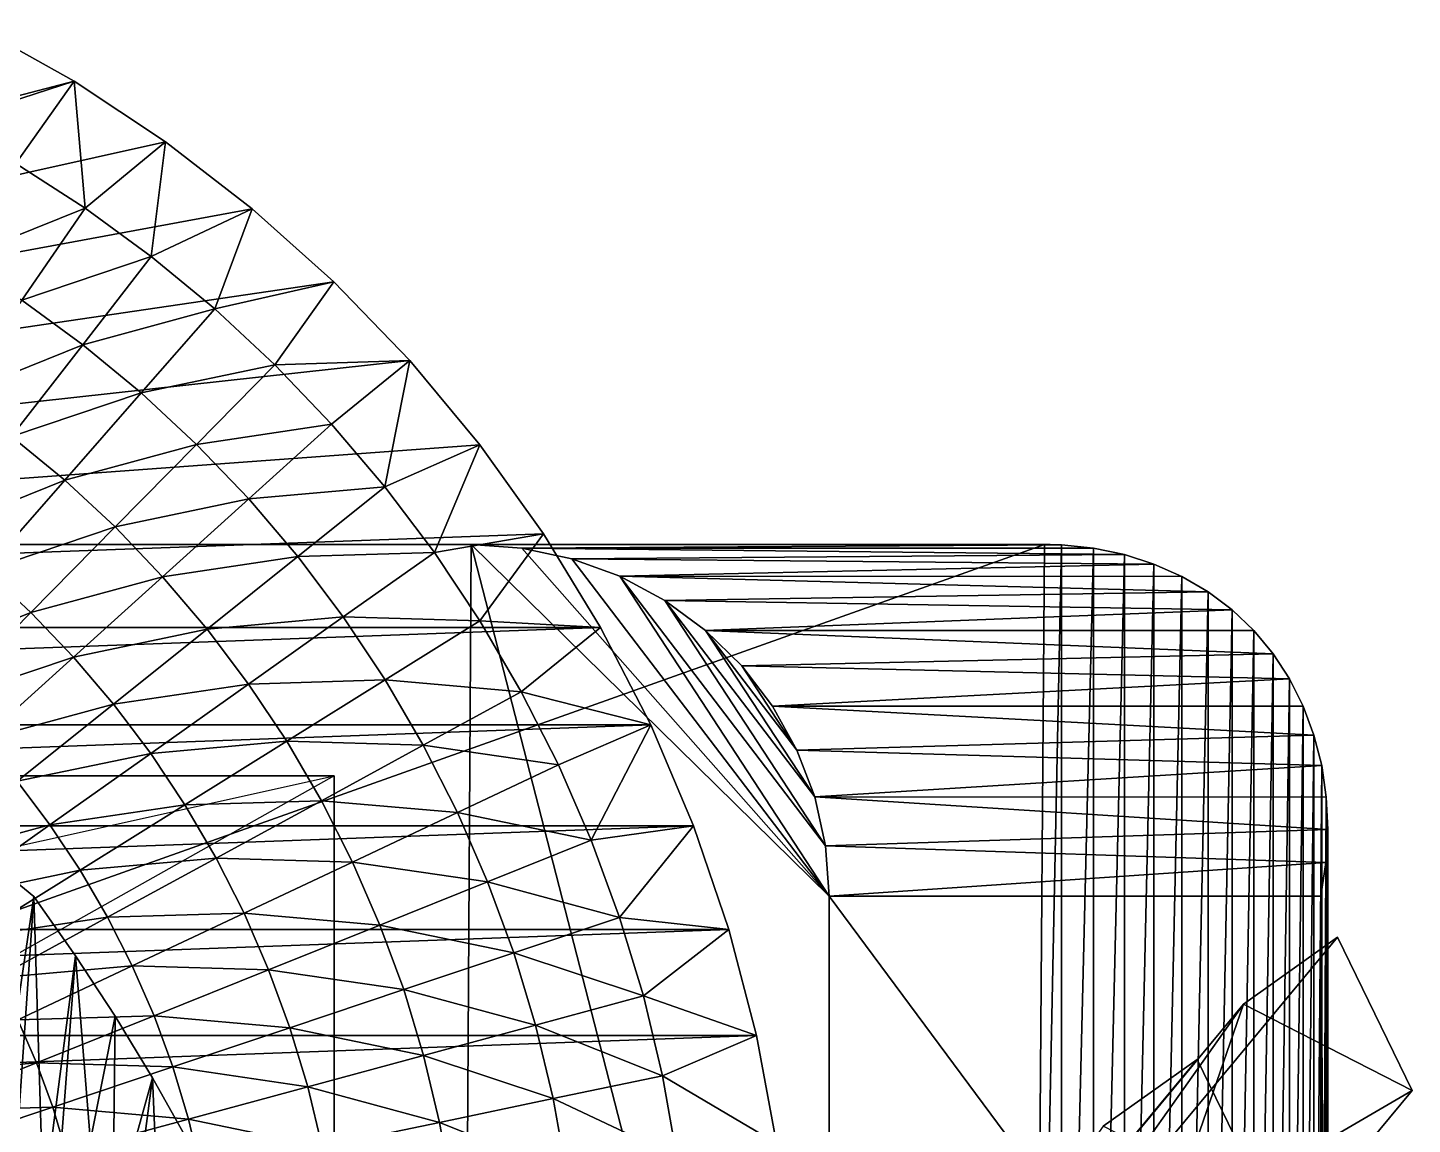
# Model space of a CAD drawing. Header units: metres. Extents: x -4.09 to 4.09, y -3.78 to 3.78.
# Drawn here: x 1.363 to 4.093, y 1.288 to 3.45 of the extents above; entities that cross this region are included whole.
import ezdxf

# ---------------------------------------------------------------- set-up
doc = ezdxf.new("R2010")
doc.units = ezdxf.units.M

msp = doc.modelspace()

# ---------------------------------------------------------------- linework, layer by layer
at = {"layer": 'statue_1', "color": 253}
for points in [[(1.265829, 3.450089, 0.043246), (1.4542, 3.344374, 0.043246), (-2.665134, 2.267416, 0.043246)], [(1.265829, 3.450089, 0.543128), (1.19859, 3.261625, 0.699304), (1.4542, 3.344374, 0.543128)], [(1.265829, 3.450089, 0.043246), (1.265829, 3.450089, 0.543128), (1.4542, 3.344374, 0.043246)], [(1.4542, 3.344374, 0.543128), (1.4542, 3.344374, 0.043246), (1.265829, 3.450089, 0.543128)], [(1.4542, 3.344374, 0.043246), (1.634361, 3.225186, 0.043246), (-2.665134, 2.267416, 0.043246)], [(1.19859, 3.261625, 0.699304), (1.339648, 3.182009, 0.699304), (1.4542, 3.344374, 0.543128)], [(1.4542, 3.344374, 0.543128), (1.339648, 3.182009, 0.699304), (1.475819, 3.094247, 0.699304)], [(1.4542, 3.344374, 0.543128), (1.634361, 3.225186, 0.543128), (1.634361, 3.225186, 0.043246)], [(1.4542, 3.344374, 0.043246), (1.4542, 3.344374, 0.543128), (1.634361, 3.225186, 0.043246)], [(1.4542, 3.344374, 0.543128), (1.475819, 3.094247, 0.699304), (1.634361, 3.225186, 0.543128)], [(1.634361, 3.225186, 0.043246), (1.805311, 3.093151, 0.043246), (-2.665134, 2.267416, 0.043246)], [(1.6066, 2.998652, 0.699304), (1.634361, 3.225186, 0.543128), (1.475819, 3.094247, 0.699304)], [(1.634361, 3.225186, 0.543128), (1.6066, 2.998652, 0.699304), (1.805311, 3.093151, 0.543128)], [(1.634361, 3.225186, 0.043246), (1.634361, 3.225186, 0.543128), (1.805311, 3.093151, 0.043246)], [(1.805311, 3.093151, 0.543128), (1.805311, 3.093151, 0.043246), (1.634361, 3.225186, 0.543128)], [(1.339648, 3.182009, 0.699304), (1.225849, 2.993545, 0.853454), (1.475819, 3.094247, 0.699304)], [(1.805311, 3.093151, 0.043246), (1.966171, 2.949022, 0.043246), (-2.665134, 2.267416, 0.043246)], [(1.351179, 2.91277, 0.853454), (1.475819, 3.094247, 0.699304), (1.225849, 2.993545, 0.853454)], [(1.6066, 2.998652, 0.699304), (1.475819, 3.094247, 0.699304), (1.351179, 2.91277, 0.853454)], [(1.6066, 2.998652, 0.699304), (1.731491, 2.895537, 0.699304), (1.805311, 3.093151, 0.543128)], [(1.805311, 3.093151, 0.543128), (1.731491, 2.895537, 0.699304), (1.966171, 2.949022, 0.543128)], [(1.805311, 3.093151, 0.543128), (1.966171, 2.949022, 0.543128), (1.966171, 2.949022, 0.043246)], [(1.805311, 3.093151, 0.043246), (1.805311, 3.093151, 0.543128), (1.966171, 2.949022, 0.043246)], [(1.6066, 2.998652, 0.699304), (1.351179, 2.91277, 0.853454), (1.471495, 2.82482, 0.853454)], [(1.6066, 2.998652, 0.699304), (1.471495, 2.82482, 0.853454), (1.731491, 2.895537, 0.699304)], [(1.966171, 2.949022, 0.043246), (2.116128, 2.793519, 0.043246), (-2.665134, 2.267416, 0.043246)], [(1.850179, 2.785279, 0.699304), (1.966171, 2.949022, 0.543128), (1.731491, 2.895537, 0.699304)], [(1.966171, 2.949022, 0.543128), (1.850179, 2.785279, 0.699304), (2.116128, 2.793519, 0.543128)], [(1.966171, 2.949022, 0.043246), (1.966171, 2.949022, 0.543128), (2.116128, 2.793519, 0.043246)], [(2.116128, 2.793519, 0.543128), (2.116128, 2.793519, 0.043246), (1.966171, 2.949022, 0.543128)], [(1.471495, 2.82482, 0.853454), (1.351179, 2.91277, 0.853454), (1.22165, 2.724243, 0.994541)], [(1.731491, 2.895537, 0.699304), (1.471495, 2.82482, 0.853454), (1.586485, 2.729914, 0.853454)], [(1.850179, 2.785279, 0.699304), (1.731491, 2.895537, 0.699304), (1.586485, 2.729914, 0.853454)], [(1.331126, 2.644189, 0.994541), (1.471495, 2.82482, 0.853454), (1.22165, 2.724243, 0.994541)], [(1.586485, 2.729914, 0.853454), (1.471495, 2.82482, 0.853454), (1.331126, 2.644189, 0.994541)], [(2.116128, 2.793519, 0.043246), (2.254304, 2.627489, 0.043246), (-2.665134, 2.267416, 0.043246)], [(1.850179, 2.785279, 0.699304), (1.586485, 2.729914, 0.853454), (1.695647, 2.62846, 0.853454)], [(1.850179, 2.785279, 0.699304), (1.695647, 2.62846, 0.853454), (1.962161, 2.668221, 0.699304)], [(1.850179, 2.785279, 0.699304), (1.962161, 2.668221, 0.699304), (2.116128, 2.793519, 0.543128)], [(2.116128, 2.793519, 0.543128), (1.962161, 2.668221, 0.699304), (2.067124, 2.544834, 0.699304)], [(2.116128, 2.793519, 0.543128), (2.067124, 2.544834, 0.699304), (2.254304, 2.627489, 0.543128)], [(2.116128, 2.793519, 0.543128), (2.254304, 2.627489, 0.543128), (2.254304, 2.627489, 0.043246)], [(2.116128, 2.793519, 0.043246), (2.116128, 2.793519, 0.543128), (2.254304, 2.627489, 0.043246)], [(1.435714, 2.557868, 0.994541), (1.586485, 2.729914, 0.853454), (1.331126, 2.644189, 0.994541)], [(1.586485, 2.729914, 0.853454), (1.435714, 2.557868, 0.994541), (1.695647, 2.62846, 0.853454)], [(1.962161, 2.668221, 0.699304), (1.695647, 2.62846, 0.853454), (1.798731, 2.52077, 0.853454)], [(1.962161, 2.668221, 0.699304), (1.798731, 2.52077, 0.853454), (2.067124, 2.544834, 0.699304)], [(2.254304, 2.627489, 0.043246), (2.379947, 2.451808, 0.043246), (-2.665134, 2.267416, 0.043246)], [(1.435714, 2.557868, 0.994541), (1.331126, 2.644189, 0.994541), (1.185994, 2.457416, 1.122091)], [(1.435714, 2.557868, 0.994541), (1.5351, 2.465531, 0.994541), (1.695647, 2.62846, 0.853454)], [(1.798731, 2.52077, 0.853454), (1.695647, 2.62846, 0.853454), (1.5351, 2.465531, 0.994541)], [(2.164631, 2.415462, 0.699304), (2.254304, 2.627489, 0.543128), (2.067124, 2.544834, 0.699304)], [(2.254304, 2.627489, 0.543128), (2.164631, 2.415462, 0.699304), (2.379947, 2.451808, 0.543128)], [(2.254304, 2.627489, 0.043246), (2.254304, 2.627489, 0.543128), (2.379947, 2.451808, 0.043246)], [(2.379947, 2.451808, 0.543128), (2.379947, 2.451808, 0.043246), (2.254304, 2.627489, 0.543128)], [(1.435714, 2.557868, 0.994541), (1.185994, 2.457416, 1.122091), (1.279866, 2.3799, 1.122091)], [(1.435714, 2.557868, 0.994541), (1.279866, 2.3799, 1.122091), (1.5351, 2.465531, 0.994541)], [(1.895297, 2.40719, 0.853454), (2.067124, 2.544834, 0.699304), (1.798731, 2.52077, 0.853454)], [(2.164631, 2.415462, 0.699304), (2.067124, 2.544834, 0.699304), (1.895297, 2.40719, 0.853454)], [(1.628846, 2.367555, 0.994541), (1.798731, 2.52077, 0.853454), (1.5351, 2.465531, 0.994541)], [(1.895297, 2.40719, 0.853454), (1.798731, 2.52077, 0.853454), (1.628846, 2.367555, 0.994541)], [(1.369038, 2.297057, 1.122091), (1.5351, 2.465531, 0.994541), (1.279866, 2.3799, 1.122091)], [(1.628846, 2.367555, 0.994541), (1.5351, 2.465531, 0.994541), (1.369038, 2.297057, 1.122091)], [(3.367858, 2.430878, 15.064072), (-2.176662, 2.430878, 9.351602), (-3.232, 2.430878, 16.714041)], [(-3.232, 0.082765, 16.714041), (3.348243, -0.166798, 15.068974), (3.367858, 2.430878, 15.064072)], [(-3.232, 2.430878, 16.714041), (-3.232, 0.082765, 16.714041), (3.367858, 2.430878, 15.064072)], [(2.379947, 2.451808, 0.043246), (2.492493, 2.267416, 0.043246), (-2.665134, 2.267416, 0.043246)], [(2.236946, 2.430878, 9.351602), (-2.176662, 2.430878, 9.351602), (3.367858, 2.430878, 15.064072)], [(-2.176662, 2.430878, 9.351602), (2.236946, 2.430878, 9.351602), (2.216392, -1.034236, 9.351602)], [(-2.157675, -1.034236, 9.351602), (-2.176662, 2.430878, 9.351602), (2.216392, -1.034236, 9.351602)], [(2.164631, 2.415462, 0.699304), (2.254367, 2.280607, 0.699304), (2.379947, 2.451808, 0.543128)], [(2.216392, -1.034236, 9.351602), (2.236946, 2.430878, 9.351602), (2.943429, -0.31287, 9.351602)], [(3.390104, 2.430502, 15.058516), (3.401195, 2.430032, 15.05574), (2.236946, 2.430878, 9.351602)], [(3.378949, 2.430784, 15.061294), (3.390104, 2.430502, 15.058516), (2.236946, 2.430878, 9.351602)], [(3.367858, 2.430878, 15.064072), (3.378949, 2.430784, 15.061294), (2.236946, 2.430878, 9.351602)], [(2.33746, 2.423828, 9.351602), (2.236946, 2.430878, 9.351602), (3.401195, 2.430032, 15.05574)], [(2.943429, 1.737868, 9.351602), (2.943429, -0.31287, 9.351602), (2.236946, 2.430878, 9.351602)], [(2.33746, 2.423828, 9.351602), (2.943429, 1.737868, 9.351602), (2.236946, 2.430878, 9.351602)], [(2.379947, 2.451808, 0.543128), (2.254367, 2.280607, 0.699304), (2.492493, 2.267416, 0.543128)], [(3.464236, 2.42364, 15.036746), (2.33746, 2.423828, 9.351602), (3.401195, 2.430032, 15.05574)], [(2.379947, 2.451808, 0.543128), (2.492493, 2.267416, 0.543128), (2.492493, 2.267416, 0.043246)], [(2.379947, 2.451808, 0.043246), (2.379947, 2.451808, 0.543128), (2.492493, 2.267416, 0.043246)], [(3.367858, 2.430878, 15.064072), (3.348243, -0.166798, 15.068974), (3.401195, 2.430032, 15.05574)], [(3.401195, -0.166641, 15.05574), (3.401195, 2.430032, 15.05574), (3.348243, -0.166798, 15.068974)], [(3.390104, 2.430502, 15.058516), (3.378949, 2.430784, 15.061294), (3.367858, 2.430878, 15.064072)], [(3.390104, 2.430502, 15.058516), (3.367858, 2.430878, 15.064072), (3.401195, 2.430032, 15.05574)], [(3.401195, 2.430032, 15.05574), (3.401195, -0.166641, 15.05574), (3.464236, 2.42364, 15.036746)], [(1.895297, 2.40719, 0.853454), (1.628846, 2.367555, 0.994541), (1.716702, 2.264221, 0.994541)], [(1.984971, 2.288159, 0.853454), (1.895297, 2.40719, 0.853454), (1.716702, 2.264221, 0.994541)], [(2.164631, 2.415462, 0.699304), (1.895297, 2.40719, 0.853454), (1.984971, 2.288159, 0.853454)], [(2.164631, 2.415462, 0.699304), (1.984971, 2.288159, 0.853454), (2.254367, 2.280607, 0.699304)], [(2.33746, 2.423828, 9.351602), (3.525272, 2.411076, 15.01185), (2.435969, 2.402804, 9.351602)], [(3.464236, 2.42364, 15.036746), (3.525272, 2.411076, 15.01185), (2.33746, 2.423828, 9.351602)], [(2.33746, 2.423828, 9.351602), (2.435969, 2.402804, 9.351602), (2.943429, 1.737868, 9.351602)], [(3.583613, 2.392401, 14.981278), (2.435969, 2.402804, 9.351602), (3.525272, 2.411076, 15.01185)], [(2.530405, 2.368244, 9.351602), (2.435969, 2.402804, 9.351602), (3.583613, 2.392401, 14.981278)], [(2.435969, 2.402804, 9.351602), (2.530405, 2.368244, 9.351602), (2.943429, 1.737868, 9.351602)], [(3.401195, -0.166641, 15.05574), (3.464236, -0.161158, 15.036746), (3.464236, 2.42364, 15.036746)], [(3.464236, 2.42364, 15.036746), (3.464236, -0.161158, 15.036746), (3.525272, 2.411076, 15.01185)], [(3.525272, -0.150317, 15.01185), (3.525272, 2.411076, 15.01185), (3.464236, -0.161158, 15.036746)], [(3.525272, 2.411076, 15.01185), (3.525272, -0.150317, 15.01185), (3.583613, 2.392401, 14.981278)], [(1.369038, 2.297057, 1.122091), (1.279866, 2.3799, 1.122091), (1.119382, 2.196699, 1.23567)], [(3.638758, 2.367837, 14.945305), (2.530405, 2.368244, 9.351602), (3.583613, 2.392401, 14.981278)], [(3.525272, -0.150317, 15.01185), (3.583613, -0.134212, 14.981278), (3.583613, 2.392401, 14.981278)], [(3.583613, 2.392401, 14.981278), (3.583613, -0.134212, 14.981278), (3.638758, 2.367837, 14.945305)], [(1.628846, 2.367555, 0.994541), (1.369038, 2.297057, 1.122091), (1.45326, 2.209076, 1.122091)], [(1.716702, 2.264221, 0.994541), (1.628846, 2.367555, 0.994541), (1.45326, 2.209076, 1.122091)], [(2.530405, 2.368244, 9.351602), (3.690268, 2.33757, 14.904257), (2.618888, 2.32087, 9.351602)], [(3.638758, 2.367837, 14.945305), (3.690268, 2.33757, 14.904257), (2.530405, 2.368244, 9.351602)], [(2.618888, 2.32087, 9.351602), (2.936222, 1.836502, 9.351602), (2.530405, 2.368244, 9.351602)], [(2.943429, 1.737868, 9.351602), (2.530405, 2.368244, 9.351602), (2.936222, 1.836502, 9.351602)], [(3.638758, -0.113032, 14.945305), (3.638758, 2.367837, 14.945305), (3.583613, -0.134212, 14.981278)], [(3.638758, 2.367837, 14.945305), (3.638758, -0.113032, 14.945305), (3.690268, 2.33757, 14.904257)], [(3.737643, 2.301882, 14.858503), (2.618888, 2.32087, 9.351602), (3.690268, 2.33757, 14.904257)], [(2.6996, 2.26162, 9.351602), (2.618888, 2.32087, 9.351602), (3.737643, 2.301882, 14.858503)], [(2.914791, 1.9331, 9.351602), (2.936222, 1.836502, 9.351602), (2.618888, 2.32087, 9.351602)], [(2.6996, 2.26162, 9.351602), (2.914791, 1.9331, 9.351602), (2.618888, 2.32087, 9.351602)], [(3.638758, -0.113032, 14.945305), (3.690268, -0.086932, 14.904257), (3.690268, 2.33757, 14.904257)], [(3.690268, 2.33757, 14.904257), (3.690268, -0.086932, 14.904257), (3.737643, 2.301882, 14.858503)], [(1.369038, 2.297057, 1.122091), (1.119382, 2.196699, 1.23567), (1.198089, 2.123538, 1.23567)], [(1.369038, 2.297057, 1.122091), (1.198089, 2.123538, 1.23567), (1.45326, 2.209076, 1.122091)], [(3.780505, 2.261119, 14.808458), (2.6996, 2.26162, 9.351602), (3.737643, 2.301882, 14.858503)], [(3.737643, -0.056163, 14.858503), (3.737643, 2.301882, 14.858503), (3.690268, -0.086932, 14.904257)], [(3.737643, 2.301882, 14.858503), (3.737643, -0.056163, 14.858503), (3.780505, 2.261119, 14.808458)], [(2.492493, 2.267416, 0.043246), (2.591253, 2.075318, 0.043246), (-2.763894, 2.075318, 0.043246)], [(-2.665134, 2.267416, 0.043246), (2.492493, 2.267416, 0.043246), (-2.763894, 2.075318, 0.043246)], [(1.798355, 2.155905, 0.994541), (1.984971, 2.288159, 0.853454), (1.716702, 2.264221, 0.994541)], [(2.067563, 2.164082, 0.853454), (1.984971, 2.288159, 0.853454), (1.798355, 2.155905, 0.994541)], [(2.254367, 2.280607, 0.699304), (1.984971, 2.288159, 0.853454), (2.067563, 2.164082, 0.853454)], [(2.336019, 2.14074, 0.699304), (2.254367, 2.280607, 0.699304), (2.067563, 2.164082, 0.853454)], [(2.336019, 2.14074, 0.699304), (2.492493, 2.267416, 0.543128), (2.254367, 2.280607, 0.699304)], [(2.492493, 2.267416, 0.543128), (2.336019, 2.14074, 0.699304), (2.591253, 2.075318, 0.543128)], [(2.492493, 2.267416, 0.043246), (2.492493, 2.267416, 0.543128), (2.591253, 2.075318, 0.043246)], [(2.591253, 2.075318, 0.543128), (2.591253, 2.075318, 0.043246), (2.492493, 2.267416, 0.543128)], [(1.532092, 2.116332, 1.122091), (1.716702, 2.264221, 0.994541), (1.45326, 2.209076, 1.122091)], [(1.798355, 2.155905, 0.994541), (1.716702, 2.264221, 0.994541), (1.532092, 2.116332, 1.122091)], [(2.6996, 2.26162, 9.351602), (3.818355, 2.215624, 14.754573), (2.77085, 2.191686, 9.351602)], [(3.780505, 2.261119, 14.808458), (3.818355, 2.215624, 14.754573), (2.6996, 2.26162, 9.351602)], [(2.77085, 2.191686, 9.351602), (2.879573, 2.02575, 9.351602), (2.6996, 2.26162, 9.351602)], [(2.914791, 1.9331, 9.351602), (2.6996, 2.26162, 9.351602), (2.879573, 2.02575, 9.351602)], [(3.737643, -0.056163, 14.858503), (3.780505, -0.021008, 14.808458), (3.780505, 2.261119, 14.808458)], [(3.780505, 2.261119, 14.808458), (3.780505, -0.021008, 14.808458), (3.818355, 2.215624, 14.754573)], [(3.850941, 2.165806, 14.697335), (2.77085, 2.191686, 9.351602), (3.818355, 2.215624, 14.754573)], [(3.818355, 0.01822, 14.754573), (3.818355, 2.215624, 14.754573), (3.780505, -0.021008, 14.808458)], [(3.818355, 2.215624, 14.754573), (3.818355, 0.01822, 14.754573), (3.850941, 2.165806, 14.697335)], [(1.272409, 2.045928, 1.23567), (1.45326, 2.209076, 1.122091), (1.198089, 2.123538, 1.23567)], [(1.532092, 2.116332, 1.122091), (1.45326, 2.209076, 1.122091), (1.272409, 2.045928, 1.23567)], [(2.831259, 2.11254, 9.351602), (2.77085, 2.191686, 9.351602), (3.850941, 2.165806, 14.697335)], [(2.831259, 2.11254, 9.351602), (2.879573, 2.02575, 9.351602), (2.77085, 2.191686, 9.351602)], [(1.87349, 2.042983, 0.994541), (2.067563, 2.164082, 0.853454), (1.798355, 2.155905, 0.994541)], [(2.067563, 2.164082, 0.853454), (1.87349, 2.042983, 0.994541), (2.142761, 2.035369, 0.853454)], [(2.336019, 2.14074, 0.699304), (2.067563, 2.164082, 0.853454), (2.142761, 2.035369, 0.853454)], [(3.877949, 2.112102, 14.637262), (2.831259, 2.11254, 9.351602), (3.850941, 2.165806, 14.697335)], [(3.818355, 0.01822, 14.754573), (3.850941, 0.061177, 14.697335), (3.850941, 2.165806, 14.697335)], [(3.850941, 2.165806, 14.697335), (3.850941, 0.061177, 14.697335), (3.877949, 2.112102, 14.637262)], [(1.798355, 2.155905, 0.994541), (1.532092, 2.116332, 1.122091), (1.605347, 2.019107, 1.122091)], [(1.87349, 2.042983, 0.994541), (1.798355, 2.155905, 0.994541), (1.605347, 2.019107, 1.122091)], [(2.336019, 2.14074, 0.699304), (2.142761, 2.035369, 0.853454), (2.409337, 1.996297, 0.699304)], [(2.336019, 2.14074, 0.699304), (2.409337, 1.996297, 0.699304), (2.591253, 2.075318, 0.543128)], [(1.532092, 2.116332, 1.122091), (1.272409, 2.045928, 1.23567), (1.341967, 1.964056, 1.23567)], [(1.605347, 2.019107, 1.122091), (1.532092, 2.116332, 1.122091), (1.341967, 1.964056, 1.23567)], [(2.831259, 2.11254, 9.351602), (3.89913, 2.055046, 14.574896), (2.879573, 2.02575, 9.351602)], [(3.877949, 2.112102, 14.637262), (3.89913, 2.055046, 14.574896), (2.831259, 2.11254, 9.351602)], [(3.877949, 0.107454, 14.637262), (3.877949, 2.112102, 14.637262), (3.850941, 0.061177, 14.697335)], [(3.877949, 2.112102, 14.637262), (3.877949, 0.107454, 14.637262), (3.89913, 2.055046, 14.574896)], [(-2.763894, 2.075318, 0.043246), (2.591253, 2.075318, 0.043246), (-2.848429, 1.876513, 0.043246)], [(2.675725, 1.876513, 0.043246), (-2.848429, 1.876513, 0.043246), (2.591253, 2.075318, 0.043246)], [(2.591253, 2.075318, 0.543128), (2.409337, 1.996297, 0.699304), (2.474069, 1.847813, 0.699304)], [(2.591253, 2.075318, 0.543128), (2.474069, 1.847813, 0.699304), (2.675725, 1.876513, 0.543128)], [(2.591253, 2.075318, 0.543128), (2.675725, 1.876513, 0.543128), (2.675725, 1.876513, 0.043246)], [(2.591253, 2.075318, 0.043246), (2.591253, 2.075318, 0.543128), (2.675725, 1.876513, 0.043246)], [(3.914357, 1.995138, 14.510799), (2.879573, 2.02575, 9.351602), (3.89913, 2.055046, 14.574896)], [(3.877949, 0.107454, 14.637262), (3.89913, 0.156646, 14.574896), (3.89913, 2.055046, 14.574896)], [(3.89913, 2.055046, 14.574896), (3.89913, 0.156646, 14.574896), (3.914357, 1.995138, 14.510799)], [(1.87349, 2.042983, 0.994541), (1.605347, 2.019107, 1.122091), (1.672837, 1.917778, 1.122091)], [(1.87349, 2.042983, 0.994541), (1.672837, 1.917778, 1.122091), (1.94192, 1.925862, 0.994541)], [(1.87349, 2.042983, 0.994541), (1.94192, 1.925862, 0.994541), (2.142761, 2.035369, 0.853454)], [(2.210188, 1.902457, 0.853454), (2.142761, 2.035369, 0.853454), (1.94192, 1.925862, 0.994541)], [(2.409337, 1.996297, 0.699304), (2.142761, 2.035369, 0.853454), (2.210188, 1.902457, 0.853454)], [(2.914791, 1.9331, 9.351602), (2.879573, 2.02575, 9.351602), (3.914357, 1.995138, 14.510799)], [(1.406637, 1.878268, 1.23567), (1.605347, 2.019107, 1.122091), (1.341967, 1.964056, 1.23567)], [(1.672837, 1.917778, 1.122091), (1.605347, 2.019107, 1.122091), (1.406637, 1.878268, 1.23567)], [(2.409337, 1.996297, 0.699304), (2.210188, 1.902457, 0.853454), (2.474069, 1.847813, 0.699304)], [(3.923319, 1.93288, 14.445553), (2.914791, 1.9331, 9.351602), (3.914357, 1.995138, 14.510799)], [(3.914357, 0.208313, 14.510799), (3.914357, 1.995138, 14.510799), (3.89913, 0.156646, 14.574896)], [(3.914357, 1.995138, 14.510799), (3.914357, 0.208313, 14.510799), (3.923319, 1.93288, 14.445553)], [(1.967048, 1.975148, 9.007879), (-2.139753, 1.975148, 9.007879), (-2.139753, 1.975148, 9.392891)], [(1.967048, 1.975148, 9.392891), (1.967048, 1.975148, 9.007879), (-2.139753, 1.975148, 9.392891)], [(1.967048, -0.334928, 9.392891), (1.967048, 1.975148, 9.392891), (-2.139753, 1.975148, 9.392891)], [(-2.139753, -0.334928, 9.392891), (1.967048, -0.334928, 9.392891), (-2.139753, 1.975148, 9.392891)], [(-2.139753, -0.334928, 9.007879), (-2.139753, 1.975148, 9.007879), (1.967048, 1.975148, 9.007879)], [(-2.139753, -0.334928, 9.007879), (1.967048, -0.334928, 9.007879), (1.967048, 1.975148, 9.007879)], [(1.967048, 1.975148, 9.007879), (1.967048, -0.334928, 9.007879), (-2.139753, 1.975148, 9.007879)], [(1.967048, -0.334928, 9.007879), (-2.139753, -0.334928, 9.007879), (-2.139753, 1.975148, 9.007879)], [(1.967048, 1.975148, 9.007879), (-2.139753, 1.975148, 9.007879), (0.812011, 1.718473, 7.467829)], [(0.812011, 1.718473, 7.467829), (1.967048, 1.975148, 9.007879), (1.967048, -0.334928, 9.007879)], [(1.967048, -0.334928, 9.007879), (1.967048, 1.975148, 9.007879), (1.967048, 1.975148, 9.392891)], [(1.967048, -0.334928, 9.392891), (1.967048, -0.334928, 9.007879), (1.967048, 1.975148, 9.392891)], [(1.406637, 1.878268, 1.23567), (1.341967, 1.964056, 1.23567), (1.147017, 1.807927, 1.334895)], [(1.466169, 1.788845, 1.23567), (1.672837, 1.917778, 1.122091), (1.406637, 1.878268, 1.23567)], [(1.734186, 1.812627, 1.122091), (1.672837, 1.917778, 1.122091), (1.466169, 1.788845, 1.23567)], [(1.734186, 1.812627, 1.122091), (1.94192, 1.925862, 0.994541), (1.672837, 1.917778, 1.122091)], [(2.003331, 1.804919, 0.994541), (1.94192, 1.925862, 0.994541), (1.734186, 1.812627, 1.122091)], [(2.003331, 1.804919, 0.994541), (2.210188, 1.902457, 0.853454), (1.94192, 1.925862, 0.994541)], [(2.914791, 1.9331, 9.351602), (3.926138, 1.868868, 14.379744), (2.936222, 1.836502, 9.351602)], [(3.923319, 1.93288, 14.445553), (3.926138, 1.868868, 14.379744), (2.914791, 1.9331, 9.351602)], [(3.914357, 0.208313, 14.510799), (3.923319, 0.261986, 14.445553), (3.923319, 1.93288, 14.445553)], [(3.923319, 1.93288, 14.445553), (3.923319, 0.261986, 14.445553), (3.926138, 1.868868, 14.379744)], [(2.269782, 1.765785, 0.853454), (2.210188, 1.902457, 0.853454), (2.003331, 1.804919, 0.994541)], [(2.269782, 1.765785, 0.853454), (2.474069, 1.847813, 0.699304), (2.210188, 1.902457, 0.853454)], [(2.675725, 1.876513, 0.043246), (2.745471, 1.672101, 0.043246), (-2.918175, 1.672101, 0.043246)], [(-2.848429, 1.876513, 0.043246), (2.675725, 1.876513, 0.043246), (-2.918175, 1.672101, 0.043246)], [(1.406637, 1.878268, 1.23567), (1.147017, 1.807927, 1.334895), (1.202851, 1.733857, 1.334895)], [(1.466169, 1.788845, 1.23567), (1.406637, 1.878268, 1.23567), (1.202851, 1.733857, 1.334895)], [(2.529966, 1.695757, 0.699304), (2.675725, 1.876513, 0.543128), (2.474069, 1.847813, 0.699304)], [(2.675725, 1.876513, 0.543128), (2.529966, 1.695757, 0.699304), (2.745471, 1.672101, 0.543128)], [(2.675725, 1.876513, 0.043246), (2.675725, 1.876513, 0.543128), (2.745471, 1.672101, 0.043246)], [(2.745471, 1.672101, 0.543128), (2.745471, 1.672101, 0.043246), (2.675725, 1.876513, 0.543128)], [(3.922629, 1.803666, 14.313969), (2.936222, 1.836502, 9.351602), (3.926138, 1.868868, 14.379744)], [(3.926138, 1.868868, 14.379744), (3.926138, 0.317194, 14.379744), (3.922629, 1.803666, 14.313969)], [(3.926138, 0.317194, 14.379744), (3.926138, 1.868868, 14.379744), (3.923319, 0.261986, 14.445553)], [(1.238006, 1.848941, 15.596153), (1.266393, 1.005159, 20.254005), (1.374678, 1.736802, 15.576384)], [(1.374678, 1.736802, 15.576384), (1.265203, 0.146119, 15.295901), (1.238006, 1.848941, 15.596153)], [(2.529966, 1.695757, 0.699304), (2.474069, 1.847813, 0.699304), (2.269782, 1.765785, 0.853454)], [(2.943429, 1.737868, 9.351602), (2.936222, 1.836502, 9.351602), (3.922629, 1.803666, 14.313969)], [(1.734186, 1.812627, 1.122091), (1.466169, 1.788845, 1.23567), (1.520374, 1.696039, 1.23567)], [(1.734186, 1.812627, 1.122091), (1.520374, 1.696039, 1.23567), (1.789331, 1.704091, 1.122091)], [(2.003331, 1.804919, 0.994541), (1.734186, 1.812627, 1.122091), (1.789331, 1.704091, 1.122091)], [(2.057474, 1.680592, 0.994541), (2.003331, 1.804919, 0.994541), (1.789331, 1.704091, 1.122091)], [(2.269782, 1.765785, 0.853454), (2.003331, 1.804919, 0.994541), (2.057474, 1.680592, 0.994541)], [(3.912916, 1.737868, 14.248821), (2.943429, 1.737868, 9.351602), (3.922629, 1.803666, 14.313969)], [(3.922629, 0.373404, 14.313969), (3.912916, 1.737868, 14.248821), (3.922629, 1.803666, 14.313969)], [(3.926138, 0.317194, 14.379744), (3.922629, 0.373404, 14.313969), (3.922629, 1.803666, 14.313969)], [(1.466169, 1.788845, 1.23567), (1.202851, 1.733857, 1.334895), (1.254299, 1.656623, 1.334895)], [(1.466169, 1.788845, 1.23567), (1.254299, 1.656623, 1.334895), (1.520374, 1.696039, 1.23567)], [(2.32123, 1.625885, 0.853454), (2.269782, 1.765785, 0.853454), (2.057474, 1.680592, 0.994541)], [(2.529966, 1.695757, 0.699304), (2.269782, 1.765785, 0.853454), (2.32123, 1.625885, 0.853454)], [(1.374678, 1.736802, 15.576384), (1.456957, 1.619964, 15.787277), (1.265203, 0.146119, 15.295901)], [(1.401436, 0.88478, 20.266628), (1.374678, 1.736802, 15.576384), (1.266393, 1.005159, 20.254005)], [(1.374678, 1.736802, 15.576384), (1.401436, 0.88478, 20.266628), (1.456957, 1.619964, 15.787277)], [(3.912916, 0.430116, 14.248821), (2.943429, -0.31287, 9.351602), (2.943429, 1.737868, 9.351602)], [(3.912916, 1.737868, 14.248821), (3.912916, 0.430116, 14.248821), (2.943429, 1.737868, 9.351602)], [(3.912916, 0.430116, 14.248821), (3.912916, 1.737868, 14.248821), (3.922629, 0.373404, 14.313969)], [(0.812011, -0.078253, 7.467829), (0.812011, 1.718473, 7.467829), (1.967048, -0.334928, 9.007879)], [(1.301047, 1.576506, 1.334895), (1.520374, 1.696039, 1.23567), (1.254299, 1.656623, 1.334895)], [(1.569002, 1.600256, 1.23567), (1.520374, 1.696039, 1.23567), (1.301047, 1.576506, 1.334895)], [(1.569002, 1.600256, 1.23567), (1.789331, 1.704091, 1.122091), (1.520374, 1.696039, 1.23567)], [(1.837959, 1.592485, 1.122091), (1.789331, 1.704091, 1.122091), (1.569002, 1.600256, 1.23567)], [(1.837959, 1.592485, 1.122091), (2.057474, 1.680592, 0.994541), (1.789331, 1.704091, 1.122091)], [(2.529966, 1.695757, 0.699304), (2.32123, 1.625885, 0.853454), (2.57684, 1.540724, 0.699304)], [(2.529966, 1.695757, 0.699304), (2.57684, 1.540724, 0.699304), (2.745471, 1.672101, 0.543128)], [(-2.918175, 1.672101, 0.043246), (2.745471, 1.672101, 0.043246), (-2.972756, 1.463114, 0.043246)], [(2.800114, 1.463114, 0.043246), (-2.972756, 1.463114, 0.043246), (2.745471, 1.672101, 0.043246)], [(2.104284, 1.553288, 0.994541), (2.057474, 1.680592, 0.994541), (1.837959, 1.592485, 1.122091)], [(2.104284, 1.553288, 0.994541), (2.32123, 1.625885, 0.853454), (2.057474, 1.680592, 0.994541)], [(2.745471, 1.672101, 0.543128), (2.57684, 1.540724, 0.699304), (2.800114, 1.463114, 0.543128)], [(2.745471, 1.672101, 0.543128), (2.800114, 1.463114, 0.543128), (2.800114, 1.463114, 0.043246)], [(2.745471, 1.672101, 0.043246), (2.745471, 1.672101, 0.543128), (2.800114, 1.463114, 0.043246)], [(3.94569, 1.656654, 17.406498), (3.321423, 0.903956, 18.080166), (4.093015, 1.354359, 17.205273)], [(3.94569, 1.656654, 17.406498), (3.76039, 1.524745, 17.087391), (3.321423, 0.903956, 18.080166)], [(3.76039, 1.524745, 17.087391), (3.94569, 1.656654, 17.406498), (4.093015, 1.354359, 17.205273)], [(1.456957, 1.619964, 15.787277), (1.5351, 1.500744, 15.987391), (1.265203, 0.146119, 15.295901)], [(1.401436, 0.88478, 20.266628), (1.526577, 0.753905, 20.277493), (1.456957, 1.619964, 15.787277)], [(1.526577, 0.753905, 20.277493), (1.5351, 1.500744, 15.987391), (1.456957, 1.619964, 15.787277)], [(2.364343, 1.483198, 0.853454), (2.32123, 1.625885, 0.853454), (2.104284, 1.553288, 0.994541)], [(2.57684, 1.540724, 0.699304), (2.32123, 1.625885, 0.853454), (2.364343, 1.483198, 0.853454)], [(1.569002, 1.600256, 1.23567), (1.301047, 1.576506, 1.334895), (1.343095, 1.493757, 1.334895)], [(1.611927, 1.501747, 1.23567), (1.569002, 1.600256, 1.23567), (1.343095, 1.493757, 1.334895)], [(1.837959, 1.592485, 1.122091), (1.569002, 1.600256, 1.23567), (1.611927, 1.501747, 1.23567)], [(1.880007, 1.478216, 1.122091), (1.837959, 1.592485, 1.122091), (1.611927, 1.501747, 1.23567)], [(2.104284, 1.553288, 0.994541), (1.837959, 1.592485, 1.122091), (1.880007, 1.478216, 1.122091)], [(2.143575, 1.423478, 0.994541), (2.104284, 1.553288, 0.994541), (1.880007, 1.478216, 1.122091)], [(2.143575, 1.423478, 0.994541), (2.364343, 1.483198, 0.853454), (2.104284, 1.553288, 0.994541)], [(2.614564, 1.383185, 0.699304), (2.57684, 1.540724, 0.699304), (2.364343, 1.483198, 0.853454)], [(2.614564, 1.383185, 0.699304), (2.800114, 1.463114, 0.543128), (2.57684, 1.540724, 0.699304)], [(1.38013, 1.408721, 1.334895), (1.611927, 1.501747, 1.23567), (1.343095, 1.493757, 1.334895)], [(1.649024, 1.400919, 1.23567), (1.611927, 1.501747, 1.23567), (1.38013, 1.408721, 1.334895)], [(1.649024, 1.400919, 1.23567), (1.880007, 1.478216, 1.122091), (1.611927, 1.501747, 1.23567)], [(3.422877, 0.546327, 17.928465), (3.044319, 0.66138, 17.860107), (3.76039, 1.524745, 17.087391)], [(3.76039, 1.524745, 17.087391), (3.044319, 0.66138, 17.860107), (3.321423, 0.903956, 18.080166)], [(4.093015, 1.354359, 17.205273), (3.422877, 0.546327, 17.928465), (3.76039, 1.524745, 17.087391)], [(1.38013, 1.408721, 1.334895), (1.343095, 1.493757, 1.334895), (1.1123, 1.385002, 1.419429)], [(1.5351, 1.500744, 15.987391), (1.608794, 1.379519, 16.17618), (1.265203, 0.146119, 15.295901)], [(1.608794, 1.379519, 16.17618), (1.5351, 1.500744, 15.987391), (1.526577, 0.753905, 20.277493)], [(1.915225, 1.361691, 1.122091), (1.880007, 1.478216, 1.122091), (1.649024, 1.400919, 1.23567)], [(2.143575, 1.423478, 0.994541), (1.880007, 1.478216, 1.122091), (1.915225, 1.361691, 1.122091)], [(2.364343, 1.483198, 0.853454), (2.143575, 1.423478, 0.994541), (2.39906, 1.338254, 0.853454)], [(2.614564, 1.383185, 0.699304), (2.364343, 1.483198, 0.853454), (2.39906, 1.338254, 0.853454)], [(2.800114, 1.463114, 0.043246), (2.839343, 1.25068, 0.043246), (-3.012047, 1.25068, 0.043246)], [(-2.972756, 1.463114, 0.043246), (2.800114, 1.463114, 0.043246), (-3.012047, 1.25068, 0.043246)], [(2.800114, 1.463114, 0.543128), (2.614564, 1.383185, 0.699304), (2.839343, 1.25068, 0.543128)], [(2.800114, 1.463114, 0.043246), (2.800114, 1.463114, 0.543128), (2.839343, 1.25068, 0.043246)], [(2.839343, 1.25068, 0.543128), (2.839343, 1.25068, 0.043246), (2.800114, 1.463114, 0.543128)], [(2.143575, 1.423478, 0.994541), (1.915225, 1.361691, 1.122091), (2.175096, 1.291569, 0.994541)], [(2.143575, 1.423478, 0.994541), (2.175096, 1.291569, 0.994541), (2.39906, 1.338254, 0.853454)], [(1.38013, 1.408721, 1.334895), (1.1123, 1.385002, 1.419429), (1.143382, 1.313689, 1.419429)], [(1.412152, 1.321648, 1.334895), (1.38013, 1.408721, 1.334895), (1.143382, 1.313689, 1.419429)], [(1.649024, 1.400919, 1.23567), (1.38013, 1.408721, 1.334895), (1.412152, 1.321648, 1.334895)], [(1.680106, 1.298055, 1.23567), (1.649024, 1.400919, 1.23567), (1.412152, 1.321648, 1.334895)], [(1.680106, 1.298055, 1.23567), (1.915225, 1.361691, 1.122091), (1.649024, 1.400919, 1.23567)], [(3.668586, 1.415676, 17.177307), (3.044319, 0.662978, 17.850977), (3.815911, 1.113413, 16.976084)], [(3.668586, 1.415676, 17.177307), (3.483286, 1.283798, 16.8582), (3.044319, 0.662978, 17.850977)], [(3.483286, 1.283798, 16.8582), (3.668586, 1.415676, 17.177307), (3.815911, 1.113413, 16.976084)], [(1.608794, 1.379519, 16.17618), (1.67785, 1.25657, 16.35313), (1.265203, 0.146119, 15.295901)], [(1.640878, 0.613379, 20.286522), (1.608794, 1.379519, 16.17618), (1.526577, 0.753905, 20.277493)], [(1.608794, 1.379519, 16.17618), (1.640878, 0.613379, 20.286522), (1.67785, 1.25657, 16.35313)], [(2.614564, 1.383185, 0.699304), (2.39906, 1.338254, 0.853454), (2.642951, 1.223703, 0.699304)], [(2.614564, 1.383185, 0.699304), (2.642951, 1.223703, 0.699304), (2.839343, 1.25068, 0.543128)], [(1.943549, 1.243286, 1.122091), (1.915225, 1.361691, 1.122091), (1.680106, 1.298055, 1.23567)], [(1.943549, 1.243286, 1.122091), (2.175096, 1.291569, 0.994541), (1.915225, 1.361691, 1.122091)], [(2.425191, 1.191493, 0.853454), (2.39906, 1.338254, 0.853454), (2.175096, 1.291569, 0.994541)], [(2.642951, 1.223703, 0.699304), (2.39906, 1.338254, 0.853454), (2.425191, 1.191493, 0.853454)], [(3.321423, 0.903956, 18.080166), (3.422877, 0.546327, 17.928465), (4.093015, 1.354359, 17.205273)], [(1.170203, 1.240685, 1.419429), (1.412152, 1.321648, 1.334895), (1.143382, 1.313689, 1.419429)], [(1.438972, 1.232821, 1.334895), (1.412152, 1.321648, 1.334895), (1.170203, 1.240685, 1.419429)], [(1.680106, 1.298055, 1.23567), (1.412152, 1.321648, 1.334895), (1.438972, 1.232821, 1.334895)], [(1.680106, 1.298055, 1.23567), (1.438972, 1.232821, 1.334895), (1.705109, 1.193592, 1.23567)], [(1.943549, 1.243286, 1.122091), (1.680106, 1.298055, 1.23567), (1.705109, 1.193592, 1.23567)], [(2.198908, 1.15803, 0.994541), (2.175096, 1.291569, 0.994541), (1.943549, 1.243286, 1.122091)], [(2.198908, 1.15803, 0.994541), (2.425191, 1.191493, 0.853454), (2.175096, 1.291569, 0.994541)]]:
    msp.add_3dface(points, dxfattribs=at)

doc.saveas('drawing.dxf')
